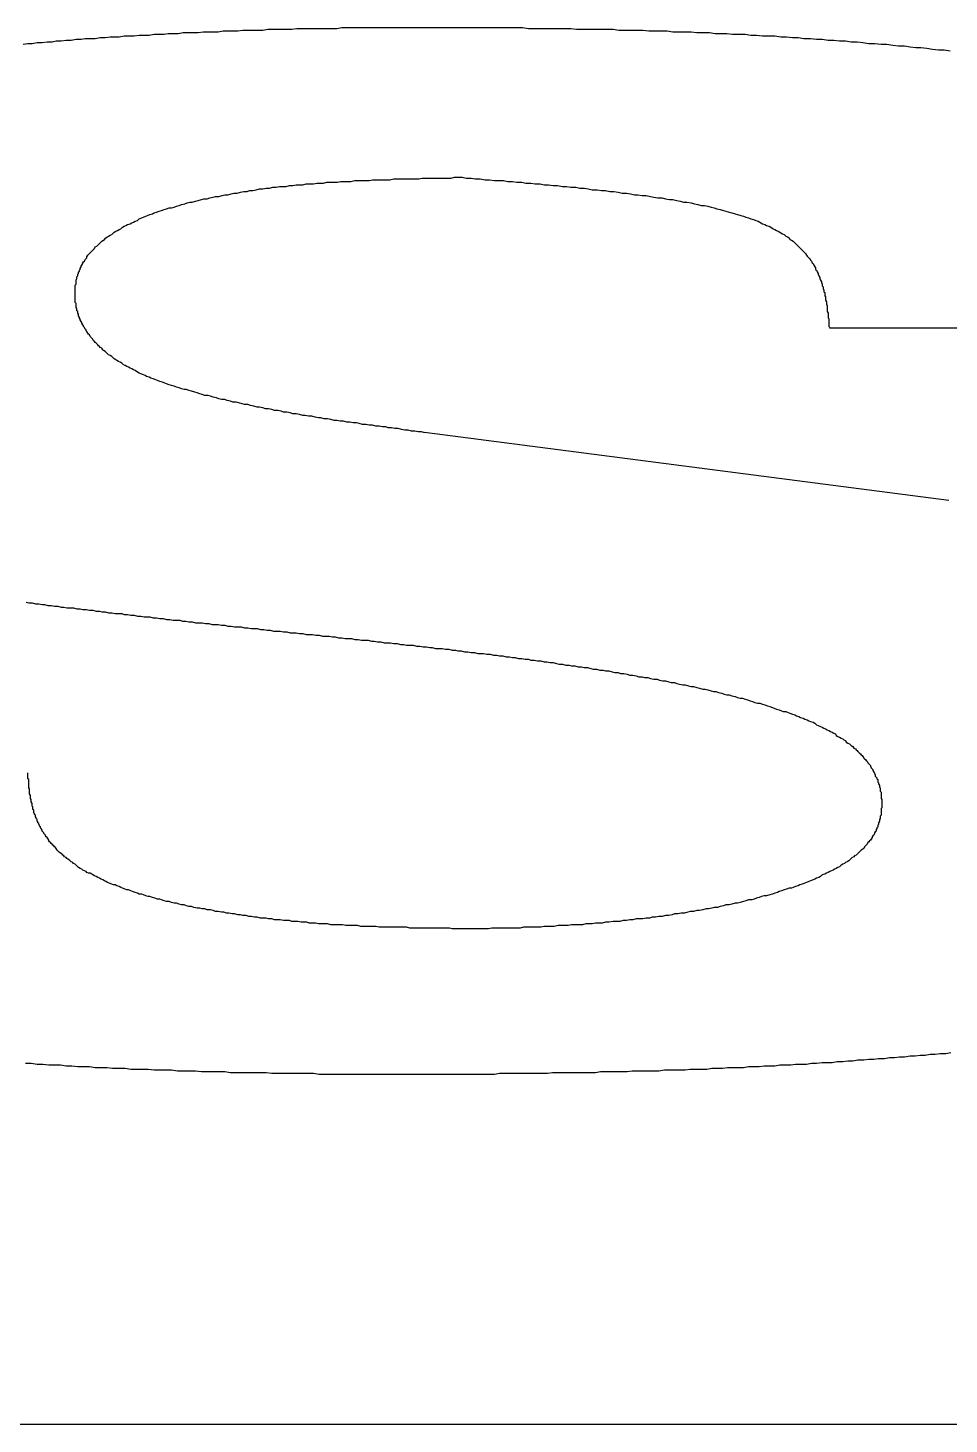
# Model space of a CAD drawing. Extents: x 79 to 369, y 158 to 363.
# Drawn here: x 132.577 to 133.687, y 353.32 to 355.003 of the extents above; entities that cross this region are included whole.
import ezdxf

# ---------------------------------------------------------------- set-up
doc = ezdxf.new("R2010")
doc.units = 0
doc.header["$MEASUREMENT"] = 0
doc.layers.get('0').update_dxf_attribs({"linetype": 'CONTINUOUS'})

msp = doc.modelspace()

# ---------------------------------------------------------------- linework, layer by layer
at = {"color": 7, "linetype": 'Continuous'}
for p, q in [((133.5426, 354.6416), (134.3287, 354.6416)), ((133.6867, 354.4333), (133.0546, 354.5153)), ((121.0119, 353.3202), (142.0119, 353.3202))]:
    msp.add_line(p, q, dxfattribs=at)
at = {"color": 7}
for points in [[(133.1, 355.003, 0), (133.094, 355.003, 0), (133.088, 355.003, 0), (133.082, 355.003, 0), (133.076, 355.003, 0), (133.07, 355.003, 0), (133.064, 355.003, 0), (133.058, 355.003, 0), (133.052, 355.003, 0), (133.046, 355.003, 0), (133.04, 355.003, 0), (133.034, 355.003, 0), (133.028, 355.003, 0), (133.022, 355.003, 0), (133.016, 355.003, 0), (133.01, 355.003, 0), (133.004, 355.003, 0), (132.998, 355.003, 0), (132.992, 355.003, 0), (132.986, 355.003, 0), (132.979, 355.003, 0), (132.973, 355.003, 0), (132.967, 355.003, 0), (132.961, 355.003, 0), (132.955, 355.003, 0), (132.949, 355.002, 0), (132.943, 355.002, 0), (132.937, 355.002, 0), (132.931, 355.002, 0), (132.925, 355.002, 0), (132.919, 355.002, 0), (132.913, 355.002, 0), (132.907, 355.002, 0), (132.901, 355.002, 0), (132.895, 355.001, 0), (132.889, 355.001, 0), (132.883, 355.001, 0), (132.878, 355.001, 0), (132.872, 355.001, 0), (132.866, 355.001, 0), (132.86, 355, 0), (132.854, 355, 0), (132.848, 355, 0), (132.842, 355, 0), (132.836, 355, 0), (132.83, 354.999, 0), (132.824, 354.999, 0), (132.818, 354.999, 0), (132.812, 354.999, 0), (132.806, 354.998, 0), (132.8, 354.998, 0), (132.794, 354.998, 0), (132.788, 354.998, 0), (132.782, 354.997, 0), (132.776, 354.997, 0), (132.77, 354.997, 0), (132.764, 354.997, 0), (132.758, 354.996, 0), (132.752, 354.996, 0), (132.746, 354.996, 0), (132.741, 354.995, 0), (132.735, 354.995, 0), (132.729, 354.995, 0), (132.723, 354.994, 0), (132.717, 354.994, 0), (132.711, 354.994, 0), (132.705, 354.993, 0), (132.699, 354.993, 0), (132.693, 354.993, 0), (132.687, 354.992, 0), (132.682, 354.992, 0), (132.676, 354.992, 0), (132.67, 354.991, 0), (132.664, 354.991, 0), (132.658, 354.99, 0), (132.652, 354.99, 0), (132.646, 354.99, 0), (132.641, 354.989, 0), (132.635, 354.989, 0), (132.629, 354.988, 0), (132.623, 354.988, 0), (132.617, 354.987, 0), (132.611, 354.987, 0), (132.606, 354.986, 0), (132.6, 354.986, 0), (132.594, 354.985, 0), (132.588, 354.985, 0), (132.582, 354.984, 0), (132.577, 354.984, 0), (132.571, 354.983, 0)], [(133.688, 354.975, 0), (133.681, 354.976, 0), (133.674, 354.976, 0), (133.667, 354.977, 0), (133.66, 354.978, 0), (133.653, 354.979, 0), (133.647, 354.979, 0), (133.64, 354.98, 0), (133.633, 354.981, 0), (133.626, 354.981, 0), (133.619, 354.982, 0), (133.612, 354.983, 0), (133.605, 354.983, 0), (133.597, 354.984, 0), (133.59, 354.984, 0), (133.583, 354.985, 0), (133.576, 354.986, 0), (133.569, 354.986, 0), (133.562, 354.987, 0), (133.555, 354.987, 0), (133.548, 354.988, 0), (133.541, 354.988, 0), (133.534, 354.989, 0), (133.527, 354.989, 0), (133.52, 354.99, 0), (133.512, 354.99, 0), (133.505, 354.991, 0), (133.498, 354.991, 0), (133.491, 354.992, 0), (133.484, 354.992, 0), (133.477, 354.993, 0), (133.47, 354.993, 0), (133.462, 354.993, 0), (133.455, 354.994, 0), (133.448, 354.994, 0), (133.441, 354.995, 0), (133.434, 354.995, 0), (133.426, 354.995, 0), (133.419, 354.996, 0), (133.412, 354.996, 0), (133.405, 354.996, 0), (133.398, 354.997, 0), (133.39, 354.997, 0), (133.383, 354.997, 0), (133.376, 354.998, 0), (133.369, 354.998, 0), (133.361, 354.998, 0), (133.354, 354.998, 0), (133.347, 354.999, 0), (133.34, 354.999, 0), (133.333, 354.999, 0), (133.325, 354.999, 0), (133.318, 355, 0), (133.311, 355, 0), (133.304, 355, 0), (133.296, 355, 0), (133.289, 355, 0), (133.282, 355.001, 0), (133.274, 355.001, 0), (133.267, 355.001, 0), (133.26, 355.001, 0), (133.253, 355.001, 0), (133.245, 355.001, 0), (133.238, 355.001, 0), (133.231, 355.002, 0), (133.224, 355.002, 0), (133.216, 355.002, 0), (133.209, 355.002, 0), (133.202, 355.002, 0), (133.194, 355.002, 0), (133.187, 355.002, 0), (133.18, 355.002, 0), (133.173, 355.003, 0), (133.165, 355.003, 0), (133.158, 355.003, 0), (133.151, 355.003, 0), (133.143, 355.003, 0), (133.136, 355.003, 0), (133.129, 355.003, 0), (133.122, 355.003, 0), (133.114, 355.003, 0), (133.107, 355.003, 0), (133.1, 355.003, 0)], [(133.055, 354.515, 0), (133.051, 354.516, 0), (133.047, 354.516, 0), (133.043, 354.517, 0), (133.039, 354.517, 0), (133.035, 354.518, 0), (133.031, 354.518, 0), (133.027, 354.519, 0), (133.023, 354.52, 0), (133.019, 354.52, 0), (133.015, 354.521, 0), (133.011, 354.521, 0), (133.008, 354.522, 0), (133.004, 354.522, 0), (133, 354.523, 0), (132.996, 354.523, 0), (132.992, 354.524, 0), (132.988, 354.524, 0), (132.984, 354.525, 0), (132.98, 354.525, 0), (132.976, 354.526, 0), (132.973, 354.527, 0), (132.969, 354.527, 0), (132.965, 354.528, 0), (132.961, 354.528, 0), (132.957, 354.529, 0), (132.953, 354.529, 0), (132.949, 354.53, 0), (132.946, 354.53, 0), (132.942, 354.531, 0), (132.938, 354.532, 0), (132.934, 354.532, 0), (132.93, 354.533, 0), (132.927, 354.533, 0), (132.923, 354.534, 0), (132.919, 354.535, 0), (132.915, 354.535, 0), (132.911, 354.536, 0), (132.908, 354.536, 0), (132.904, 354.537, 0), (132.9, 354.538, 0), (132.896, 354.538, 0), (132.893, 354.539, 0), (132.889, 354.54, 0), (132.885, 354.54, 0), (132.882, 354.541, 0), (132.878, 354.542, 0), (132.874, 354.542, 0), (132.871, 354.543, 0), (132.867, 354.544, 0), (132.863, 354.544, 0), (132.86, 354.545, 0), (132.856, 354.546, 0), (132.853, 354.546, 0), (132.849, 354.547, 0), (132.845, 354.548, 0), (132.842, 354.549, 0), (132.838, 354.549, 0), (132.835, 354.55, 0), (132.831, 354.551, 0), (132.828, 354.552, 0), (132.824, 354.552, 0), (132.821, 354.553, 0), (132.817, 354.554, 0), (132.814, 354.555, 0), (132.81, 354.555, 0), (132.807, 354.556, 0), (132.804, 354.557, 0), (132.8, 354.558, 0), (132.797, 354.559, 0), (132.794, 354.56, 0), (132.79, 354.56, 0), (132.787, 354.561, 0), (132.784, 354.562, 0), (132.781, 354.563, 0), (132.778, 354.564, 0), (132.774, 354.565, 0), (132.771, 354.566, 0), (132.768, 354.567, 0), (132.765, 354.567, 0), (132.762, 354.568, 0), (132.759, 354.569, 0), (132.756, 354.57, 0), (132.753, 354.571, 0), (132.75, 354.572, 0), (132.747, 354.573, 0), (132.744, 354.574, 0), (132.742, 354.575, 0), (132.739, 354.576, 0), (132.736, 354.577, 0), (132.733, 354.578, 0), (132.731, 354.579, 0), (132.728, 354.58, 0), (132.725, 354.581, 0), (132.723, 354.582, 0), (132.72, 354.583, 0), (132.718, 354.584, 0), (132.716, 354.585, 0), (132.713, 354.586, 0), (132.711, 354.587, 0), (132.709, 354.588, 0), (132.706, 354.59, 0), (132.704, 354.591, 0), (132.702, 354.592, 0), (132.7, 354.593, 0), (132.698, 354.594, 0), (132.696, 354.595, 0), (132.694, 354.596, 0), (132.692, 354.597, 0), (132.69, 354.599, 0), (132.688, 354.6, 0), (132.686, 354.601, 0), (132.684, 354.602, 0), (132.683, 354.603, 0), (132.681, 354.604, 0), (132.679, 354.606, 0), (132.678, 354.607, 0), (132.676, 354.608, 0), (132.674, 354.609, 0), (132.673, 354.61, 0), (132.671, 354.612, 0), (132.67, 354.613, 0), (132.668, 354.614, 0), (132.667, 354.615, 0), (132.666, 354.617, 0), (132.664, 354.618, 0), (132.663, 354.619, 0), (132.662, 354.62, 0), (132.661, 354.621, 0), (132.659, 354.623, 0), (132.658, 354.624, 0), (132.657, 354.625, 0), (132.656, 354.626, 0), (132.655, 354.628, 0), (132.654, 354.629, 0), (132.653, 354.63, 0), (132.652, 354.631, 0), (132.651, 354.633, 0), (132.65, 354.634, 0), (132.649, 354.635, 0), (132.648, 354.637, 0), (132.647, 354.638, 0), (132.647, 354.639, 0), (132.646, 354.64, 0), (132.645, 354.642, 0), (132.644, 354.643, 0), (132.644, 354.644, 0), (132.643, 354.645, 0), (132.642, 354.647, 0), (132.642, 354.648, 0), (132.641, 354.649, 0), (132.64, 354.651, 0), (132.64, 354.652, 0), (132.639, 354.653, 0), (132.639, 354.654, 0), (132.638, 354.656, 0), (132.638, 354.657, 0), (132.638, 354.658, 0), (132.637, 354.659, 0), (132.637, 354.661, 0), (132.636, 354.662, 0), (132.636, 354.663, 0), (132.636, 354.665, 0), (132.635, 354.666, 0), (132.635, 354.667, 0), (132.635, 354.668, 0), (132.635, 354.67, 0), (132.635, 354.671, 0), (132.634, 354.672, 0), (132.634, 354.674, 0), (132.634, 354.675, 0), (132.634, 354.676, 0), (132.634, 354.677, 0), (132.634, 354.679, 0), (132.634, 354.68, 0), (132.634, 354.681, 0), (132.634, 354.683, 0), (132.634, 354.684, 0), (132.634, 354.685, 0), (132.634, 354.686, 0), (132.634, 354.688, 0), (132.634, 354.689, 0), (132.634, 354.69, 0), (132.634, 354.692, 0), (132.634, 354.693, 0), (132.635, 354.694, 0), (132.635, 354.695, 0), (132.635, 354.697, 0), (132.635, 354.698, 0), (132.635, 354.699, 0), (132.636, 354.701, 0), (132.636, 354.702, 0), (132.636, 354.703, 0), (132.637, 354.704, 0), (132.637, 354.706, 0), (132.638, 354.707, 0), (132.638, 354.708, 0), (132.639, 354.71, 0), (132.639, 354.711, 0), (132.64, 354.712, 0), (132.64, 354.713, 0), (132.641, 354.715, 0), (132.641, 354.716, 0), (132.642, 354.717, 0), (132.643, 354.719, 0), (132.643, 354.72, 0), (132.644, 354.721, 0), (132.645, 354.722, 0), (132.646, 354.724, 0), (132.647, 354.725, 0), (132.648, 354.726, 0), (132.648, 354.727, 0), (132.649, 354.729, 0), (132.65, 354.73, 0), (132.651, 354.731, 0), (132.652, 354.732, 0), (132.654, 354.734, 0), (132.655, 354.735, 0), (132.656, 354.736, 0), (132.657, 354.737, 0), (132.658, 354.739, 0), (132.66, 354.74, 0), (132.661, 354.741, 0), (132.662, 354.742, 0), (132.664, 354.744, 0), (132.665, 354.745, 0), (132.666, 354.746, 0), (132.668, 354.747, 0), (132.669, 354.748, 0), (132.671, 354.75, 0), (132.673, 354.751, 0), (132.674, 354.752, 0), (132.676, 354.753, 0), (132.678, 354.754, 0), (132.68, 354.756, 0), (132.681, 354.757, 0), (132.683, 354.758, 0), (132.685, 354.759, 0), (132.687, 354.76, 0), (132.689, 354.761, 0), (132.691, 354.763, 0), (132.693, 354.764, 0), (132.695, 354.765, 0), (132.697, 354.766, 0), (132.7, 354.767, 0), (132.702, 354.768, 0), (132.704, 354.769, 0), (132.706, 354.77, 0), (132.709, 354.771, 0), (132.711, 354.773, 0), (132.714, 354.774, 0), (132.716, 354.775, 0), (132.719, 354.776, 0), (132.721, 354.777, 0), (132.724, 354.778, 0), (132.727, 354.779, 0), (132.729, 354.78, 0), (132.732, 354.781, 0), (132.735, 354.782, 0), (132.738, 354.783, 0), (132.741, 354.784, 0), (132.744, 354.785, 0), (132.747, 354.786, 0), (132.75, 354.786, 0), (132.753, 354.787, 0), (132.756, 354.788, 0), (132.759, 354.789, 0), (132.762, 354.79, 0), (132.766, 354.791, 0), (132.769, 354.792, 0), (132.772, 354.793, 0), (132.775, 354.793, 0), (132.779, 354.794, 0), (132.782, 354.795, 0), (132.786, 354.796, 0), (132.789, 354.797, 0), (132.793, 354.797, 0), (132.796, 354.798, 0), (132.8, 354.799, 0), (132.803, 354.8, 0), (132.807, 354.8, 0), (132.811, 354.801, 0), (132.814, 354.802, 0), (132.818, 354.802, 0), (132.822, 354.803, 0), (132.825, 354.804, 0), (132.829, 354.804, 0), (132.833, 354.805, 0), (132.837, 354.806, 0), (132.841, 354.806, 0), (132.844, 354.807, 0), (132.848, 354.807, 0), (132.852, 354.808, 0), (132.856, 354.809, 0), (132.86, 354.809, 0), (132.864, 354.81, 0), (132.868, 354.81, 0), (132.872, 354.811, 0), (132.876, 354.811, 0), (132.88, 354.812, 0), (132.884, 354.812, 0), (132.888, 354.812, 0), (132.892, 354.813, 0), (132.896, 354.813, 0), (132.9, 354.814, 0), (132.904, 354.814, 0), (132.908, 354.814, 0), (132.912, 354.815, 0), (132.916, 354.815, 0), (132.921, 354.815, 0), (132.925, 354.816, 0), (132.929, 354.816, 0), (132.933, 354.816, 0), (132.937, 354.817, 0), (132.941, 354.817, 0), (132.945, 354.817, 0), (132.95, 354.817, 0), (132.954, 354.818, 0), (132.958, 354.818, 0), (132.962, 354.818, 0), (132.966, 354.818, 0), (132.971, 354.819, 0), (132.975, 354.819, 0), (132.979, 354.819, 0), (132.983, 354.819, 0), (132.988, 354.819, 0), (132.992, 354.82, 0), (132.996, 354.82, 0), (133, 354.82, 0), (133.005, 354.82, 0), (133.009, 354.82, 0), (133.013, 354.82, 0), (133.018, 354.821, 0), (133.022, 354.821, 0), (133.026, 354.821, 0), (133.03, 354.821, 0), (133.035, 354.821, 0), (133.039, 354.821, 0), (133.043, 354.821, 0), (133.048, 354.821, 0), (133.052, 354.822, 0), (133.056, 354.822, 0), (133.061, 354.822, 0), (133.065, 354.822, 0), (133.069, 354.822, 0), (133.074, 354.822, 0), (133.078, 354.822, 0), (133.082, 354.822, 0), (133.087, 354.822, 0), (133.091, 354.823, 0), (133.095, 354.823, 0), (133.1, 354.823, 0)], [(133.1, 354.823, 0), (133.105, 354.822, 0), (133.111, 354.822, 0), (133.116, 354.821, 0), (133.122, 354.821, 0), (133.128, 354.82, 0), (133.133, 354.82, 0), (133.139, 354.819, 0), (133.144, 354.819, 0), (133.15, 354.819, 0), (133.155, 354.818, 0), (133.161, 354.818, 0), (133.166, 354.817, 0), (133.172, 354.817, 0), (133.177, 354.816, 0), (133.183, 354.816, 0), (133.188, 354.815, 0), (133.194, 354.815, 0), (133.199, 354.814, 0), (133.204, 354.814, 0), (133.21, 354.813, 0), (133.215, 354.813, 0), (133.221, 354.812, 0), (133.226, 354.812, 0), (133.231, 354.811, 0), (133.237, 354.811, 0), (133.242, 354.81, 0), (133.247, 354.81, 0), (133.252, 354.809, 0), (133.257, 354.808, 0), (133.263, 354.808, 0), (133.268, 354.807, 0), (133.273, 354.807, 0), (133.278, 354.806, 0), (133.283, 354.806, 0), (133.288, 354.805, 0), (133.293, 354.804, 0), (133.298, 354.804, 0), (133.303, 354.803, 0), (133.308, 354.802, 0), (133.312, 354.802, 0), (133.317, 354.801, 0), (133.322, 354.801, 0), (133.327, 354.8, 0), (133.331, 354.799, 0), (133.336, 354.798, 0), (133.341, 354.798, 0), (133.345, 354.797, 0), (133.35, 354.796, 0), (133.354, 354.796, 0), (133.359, 354.795, 0), (133.363, 354.794, 0), (133.367, 354.793, 0), (133.371, 354.793, 0), (133.376, 354.792, 0), (133.38, 354.791, 0), (133.384, 354.79, 0), (133.388, 354.789, 0), (133.392, 354.789, 0), (133.396, 354.788, 0), (133.4, 354.787, 0), (133.404, 354.786, 0), (133.407, 354.785, 0), (133.411, 354.784, 0), (133.415, 354.783, 0), (133.418, 354.782, 0), (133.422, 354.781, 0), (133.425, 354.78, 0), (133.429, 354.779, 0), (133.432, 354.778, 0), (133.436, 354.777, 0), (133.439, 354.776, 0), (133.442, 354.775, 0), (133.445, 354.774, 0), (133.448, 354.773, 0), (133.451, 354.772, 0), (133.454, 354.771, 0), (133.457, 354.77, 0), (133.459, 354.769, 0), (133.462, 354.767, 0), (133.465, 354.766, 0), (133.467, 354.765, 0), (133.47, 354.764, 0), (133.472, 354.763, 0), (133.475, 354.761, 0), (133.477, 354.76, 0), (133.479, 354.759, 0), (133.481, 354.758, 0), (133.484, 354.756, 0), (133.486, 354.755, 0), (133.488, 354.754, 0), (133.49, 354.752, 0), (133.492, 354.751, 0), (133.494, 354.75, 0), (133.495, 354.748, 0), (133.497, 354.747, 0), (133.499, 354.746, 0), (133.501, 354.744, 0), (133.502, 354.743, 0), (133.504, 354.741, 0), (133.505, 354.74, 0), (133.507, 354.738, 0), (133.508, 354.737, 0), (133.51, 354.735, 0), (133.511, 354.734, 0), (133.513, 354.732, 0), (133.514, 354.731, 0), (133.515, 354.729, 0), (133.516, 354.728, 0), (133.518, 354.726, 0), (133.519, 354.725, 0), (133.52, 354.723, 0), (133.521, 354.722, 0), (133.522, 354.72, 0), (133.523, 354.719, 0), (133.524, 354.717, 0), (133.525, 354.715, 0), (133.526, 354.714, 0), (133.526, 354.712, 0), (133.527, 354.711, 0), (133.528, 354.709, 0), (133.529, 354.707, 0), (133.529, 354.706, 0), (133.53, 354.704, 0), (133.531, 354.702, 0), (133.531, 354.701, 0), (133.532, 354.699, 0), (133.533, 354.697, 0), (133.533, 354.696, 0), (133.534, 354.694, 0), (133.534, 354.692, 0), (133.535, 354.691, 0), (133.535, 354.689, 0), (133.536, 354.687, 0), (133.536, 354.685, 0), (133.537, 354.684, 0), (133.537, 354.682, 0), (133.537, 354.68, 0), (133.538, 354.679, 0), (133.538, 354.677, 0), (133.538, 354.675, 0), (133.539, 354.673, 0), (133.539, 354.672, 0), (133.539, 354.67, 0), (133.54, 354.668, 0), (133.54, 354.666, 0), (133.54, 354.665, 0), (133.54, 354.663, 0), (133.54, 354.661, 0), (133.541, 354.659, 0), (133.541, 354.658, 0), (133.541, 354.656, 0), (133.541, 354.654, 0), (133.542, 354.652, 0), (133.542, 354.651, 0), (133.542, 354.649, 0), (133.542, 354.647, 0), (133.542, 354.645, 0), (133.542, 354.643, 0), (133.543, 354.642, 0)], [(132.575, 354.311, 0), (132.578, 354.31, 0), (132.582, 354.31, 0), (132.586, 354.309, 0), (132.59, 354.309, 0), (132.594, 354.308, 0), (132.597, 354.308, 0), (132.601, 354.307, 0), (132.605, 354.307, 0), (132.609, 354.306, 0), (132.613, 354.306, 0), (132.617, 354.305, 0), (132.62, 354.305, 0), (132.624, 354.304, 0), (132.628, 354.304, 0), (132.632, 354.304, 0), (132.636, 354.303, 0), (132.64, 354.303, 0), (132.643, 354.302, 0), (132.647, 354.302, 0), (132.651, 354.301, 0), (132.655, 354.301, 0), (132.659, 354.3, 0), (132.663, 354.3, 0), (132.666, 354.299, 0), (132.67, 354.299, 0), (132.674, 354.298, 0), (132.678, 354.298, 0), (132.682, 354.297, 0), (132.686, 354.297, 0), (132.69, 354.297, 0), (132.693, 354.296, 0), (132.697, 354.296, 0), (132.701, 354.295, 0), (132.705, 354.295, 0), (132.709, 354.294, 0), (132.713, 354.294, 0), (132.717, 354.293, 0), (132.721, 354.293, 0), (132.724, 354.293, 0), (132.728, 354.292, 0), (132.732, 354.292, 0), (132.736, 354.291, 0), (132.74, 354.291, 0), (132.744, 354.29, 0), (132.748, 354.29, 0), (132.752, 354.289, 0), (132.756, 354.289, 0), (132.76, 354.289, 0), (132.763, 354.288, 0), (132.767, 354.288, 0), (132.771, 354.287, 0), (132.775, 354.287, 0), (132.779, 354.286, 0), (132.783, 354.286, 0), (132.787, 354.286, 0), (132.791, 354.285, 0), (132.795, 354.285, 0), (132.799, 354.284, 0), (132.802, 354.284, 0), (132.806, 354.284, 0), (132.81, 354.283, 0), (132.814, 354.283, 0), (132.818, 354.282, 0), (132.822, 354.282, 0), (132.826, 354.281, 0), (132.83, 354.281, 0), (132.834, 354.281, 0), (132.838, 354.28, 0), (132.842, 354.28, 0), (132.846, 354.279, 0), (132.849, 354.279, 0), (132.853, 354.279, 0), (132.857, 354.278, 0), (132.861, 354.278, 0), (132.865, 354.277, 0), (132.869, 354.277, 0), (132.873, 354.276, 0), (132.877, 354.276, 0), (132.881, 354.276, 0), (132.885, 354.275, 0), (132.889, 354.275, 0), (132.893, 354.274, 0), (132.897, 354.274, 0), (132.9, 354.274, 0), (132.904, 354.273, 0), (132.908, 354.273, 0), (132.912, 354.272, 0), (132.916, 354.272, 0), (132.92, 354.272, 0), (132.924, 354.271, 0), (132.928, 354.271, 0), (132.932, 354.27, 0), (132.936, 354.27, 0), (132.94, 354.27, 0), (132.944, 354.269, 0), (132.947, 354.269, 0), (132.951, 354.268, 0), (132.955, 354.268, 0), (132.959, 354.267, 0), (132.963, 354.267, 0), (132.967, 354.267, 0), (132.971, 354.266, 0), (132.975, 354.266, 0), (132.979, 354.265, 0), (132.983, 354.265, 0), (132.987, 354.265, 0), (132.991, 354.264, 0), (132.994, 354.264, 0), (132.998, 354.263, 0), (133.002, 354.263, 0), (133.006, 354.262, 0), (133.01, 354.262, 0), (133.014, 354.262, 0), (133.018, 354.261, 0), (133.022, 354.261, 0), (133.026, 354.26, 0), (133.03, 354.26, 0), (133.033, 354.259, 0), (133.037, 354.259, 0), (133.041, 354.259, 0), (133.045, 354.258, 0), (133.049, 354.258, 0), (133.053, 354.257, 0), (133.057, 354.257, 0), (133.061, 354.256, 0), (133.064, 354.256, 0), (133.068, 354.255, 0), (133.072, 354.255, 0), (133.076, 354.255, 0), (133.08, 354.254, 0), (133.084, 354.254, 0), (133.088, 354.253, 0), (133.092, 354.253, 0), (133.095, 354.252, 0), (133.099, 354.252, 0), (133.103, 354.251, 0), (133.107, 354.251, 0), (133.111, 354.25, 0), (133.115, 354.25, 0), (133.119, 354.249, 0), (133.122, 354.249, 0), (133.126, 354.249, 0), (133.13, 354.248, 0), (133.134, 354.248, 0), (133.138, 354.247, 0), (133.142, 354.247, 0), (133.145, 354.246, 0), (133.149, 354.246, 0), (133.153, 354.245, 0), (133.157, 354.245, 0), (133.161, 354.244, 0), (133.164, 354.244, 0), (133.168, 354.243, 0), (133.172, 354.243, 0), (133.176, 354.242, 0), (133.18, 354.242, 0), (133.183, 354.241, 0), (133.187, 354.241, 0), (133.191, 354.24, 0), (133.195, 354.24, 0), (133.199, 354.239, 0), (133.202, 354.239, 0), (133.206, 354.238, 0), (133.21, 354.238, 0), (133.214, 354.237, 0), (133.217, 354.236, 0), (133.221, 354.236, 0), (133.225, 354.235, 0), (133.229, 354.235, 0), (133.232, 354.234, 0), (133.236, 354.234, 0), (133.24, 354.233, 0), (133.244, 354.233, 0), (133.247, 354.232, 0), (133.251, 354.232, 0), (133.255, 354.231, 0), (133.258, 354.23, 0), (133.262, 354.23, 0), (133.266, 354.229, 0), (133.27, 354.229, 0), (133.273, 354.228, 0), (133.277, 354.228, 0), (133.281, 354.227, 0), (133.284, 354.226, 0), (133.288, 354.226, 0), (133.291, 354.225, 0), (133.295, 354.225, 0), (133.299, 354.224, 0), (133.302, 354.223, 0), (133.306, 354.223, 0), (133.31, 354.222, 0), (133.313, 354.221, 0), (133.317, 354.221, 0), (133.32, 354.22, 0), (133.324, 354.22, 0), (133.327, 354.219, 0), (133.331, 354.218, 0), (133.335, 354.218, 0), (133.338, 354.217, 0), (133.342, 354.216, 0), (133.345, 354.216, 0), (133.349, 354.215, 0), (133.352, 354.214, 0), (133.356, 354.214, 0), (133.359, 354.213, 0), (133.362, 354.212, 0), (133.366, 354.211, 0), (133.369, 354.211, 0), (133.373, 354.21, 0), (133.376, 354.209, 0), (133.379, 354.209, 0), (133.383, 354.208, 0), (133.386, 354.207, 0), (133.39, 354.206, 0), (133.393, 354.206, 0), (133.396, 354.205, 0), (133.4, 354.204, 0), (133.403, 354.203, 0), (133.406, 354.203, 0), (133.409, 354.202, 0), (133.413, 354.201, 0), (133.416, 354.2, 0), (133.419, 354.199, 0), (133.422, 354.199, 0), (133.425, 354.198, 0), (133.429, 354.197, 0), (133.432, 354.196, 0), (133.435, 354.195, 0), (133.438, 354.195, 0), (133.441, 354.194, 0), (133.444, 354.193, 0), (133.447, 354.192, 0), (133.45, 354.191, 0), (133.453, 354.19, 0), (133.456, 354.189, 0), (133.459, 354.189, 0), (133.462, 354.188, 0), (133.465, 354.187, 0), (133.468, 354.186, 0), (133.471, 354.185, 0), (133.474, 354.184, 0), (133.476, 354.183, 0), (133.479, 354.182, 0), (133.482, 354.181, 0), (133.485, 354.18, 0), (133.487, 354.179, 0), (133.49, 354.179, 0), (133.493, 354.178, 0), (133.495, 354.177, 0), (133.498, 354.176, 0), (133.501, 354.175, 0), (133.503, 354.174, 0), (133.506, 354.173, 0), (133.508, 354.172, 0), (133.511, 354.171, 0), (133.513, 354.17, 0), (133.516, 354.169, 0), (133.518, 354.168, 0), (133.52, 354.167, 0), (133.523, 354.166, 0), (133.525, 354.165, 0), (133.527, 354.163, 0), (133.529, 354.162, 0), (133.532, 354.161, 0), (133.534, 354.16, 0), (133.536, 354.159, 0), (133.538, 354.158, 0), (133.54, 354.157, 0), (133.542, 354.156, 0), (133.544, 354.155, 0), (133.546, 354.154, 0), (133.548, 354.153, 0), (133.55, 354.152, 0), (133.551, 354.15, 0), (133.553, 354.149, 0), (133.555, 354.148, 0), (133.557, 354.147, 0), (133.559, 354.146, 0), (133.56, 354.145, 0), (133.562, 354.144, 0), (133.563, 354.142, 0), (133.565, 354.141, 0), (133.567, 354.14, 0), (133.568, 354.139, 0), (133.569, 354.138, 0), (133.571, 354.137, 0), (133.572, 354.135, 0), (133.574, 354.134, 0), (133.575, 354.133, 0), (133.576, 354.132, 0), (133.577, 354.131, 0), (133.579, 354.129, 0), (133.58, 354.128, 0), (133.581, 354.127, 0), (133.582, 354.126, 0), (133.583, 354.125, 0), (133.584, 354.123, 0), (133.585, 354.122, 0), (133.586, 354.121, 0), (133.587, 354.12, 0), (133.588, 354.119, 0), (133.589, 354.117, 0), (133.59, 354.116, 0), (133.591, 354.115, 0), (133.592, 354.114, 0), (133.592, 354.113, 0), (133.593, 354.111, 0), (133.594, 354.11, 0), (133.595, 354.109, 0), (133.595, 354.108, 0), (133.596, 354.106, 0), (133.597, 354.105, 0), (133.597, 354.104, 0), (133.598, 354.103, 0), (133.598, 354.101, 0), (133.599, 354.1, 0), (133.6, 354.099, 0), (133.6, 354.098, 0), (133.601, 354.097, 0), (133.601, 354.095, 0), (133.601, 354.094, 0), (133.602, 354.093, 0), (133.602, 354.092, 0), (133.603, 354.09, 0), (133.603, 354.089, 0), (133.603, 354.088, 0), (133.604, 354.087, 0), (133.604, 354.085, 0), (133.604, 354.084, 0), (133.604, 354.083, 0), (133.605, 354.082, 0), (133.605, 354.08, 0), (133.605, 354.079, 0), (133.605, 354.078, 0), (133.605, 354.077, 0), (133.605, 354.075, 0), (133.605, 354.074, 0), (133.606, 354.073, 0), (133.606, 354.072, 0), (133.606, 354.07, 0), (133.606, 354.069, 0), (133.606, 354.068, 0), (133.606, 354.067, 0), (133.606, 354.065, 0), (133.606, 354.064, 0), (133.606, 354.063, 0), (133.605, 354.062, 0), (133.605, 354.06, 0), (133.605, 354.059, 0), (133.605, 354.058, 0), (133.605, 354.057, 0), (133.605, 354.055, 0), (133.605, 354.054, 0), (133.604, 354.053, 0), (133.604, 354.052, 0), (133.604, 354.05, 0), (133.603, 354.049, 0), (133.603, 354.048, 0), (133.603, 354.047, 0), (133.602, 354.045, 0), (133.602, 354.044, 0), (133.602, 354.043, 0), (133.601, 354.042, 0), (133.601, 354.04, 0), (133.6, 354.039, 0), (133.6, 354.038, 0), (133.599, 354.037, 0), (133.599, 354.035, 0), (133.598, 354.034, 0), (133.597, 354.033, 0), (133.597, 354.032, 0), (133.596, 354.03, 0), (133.595, 354.029, 0), (133.594, 354.028, 0), (133.594, 354.027, 0), (133.593, 354.025, 0), (133.592, 354.024, 0), (133.591, 354.023, 0), (133.59, 354.022, 0), (133.589, 354.021, 0), (133.588, 354.019, 0), (133.587, 354.018, 0), (133.586, 354.017, 0), (133.585, 354.016, 0), (133.584, 354.014, 0), (133.583, 354.013, 0), (133.581, 354.012, 0), (133.58, 354.011, 0), (133.579, 354.01, 0), (133.578, 354.009, 0), (133.576, 354.007, 0), (133.575, 354.006, 0), (133.573, 354.005, 0), (133.572, 354.004, 0), (133.57, 354.003, 0), (133.569, 354.002, 0), (133.567, 354, 0), (133.566, 353.999, 0), (133.564, 353.998, 0), (133.562, 353.997, 0), (133.561, 353.996, 0), (133.559, 353.995, 0), (133.557, 353.994, 0), (133.555, 353.992, 0), (133.553, 353.991, 0), (133.551, 353.99, 0), (133.549, 353.989, 0), (133.547, 353.988, 0), (133.545, 353.987, 0), (133.543, 353.986, 0), (133.541, 353.985, 0), (133.539, 353.984, 0), (133.537, 353.983, 0), (133.534, 353.982, 0), (133.532, 353.98, 0), (133.53, 353.979, 0), (133.527, 353.978, 0), (133.525, 353.977, 0), (133.523, 353.976, 0), (133.52, 353.975, 0), (133.518, 353.974, 0), (133.515, 353.973, 0), (133.513, 353.972, 0), (133.51, 353.971, 0), (133.507, 353.97, 0), (133.505, 353.969, 0), (133.502, 353.968, 0), (133.499, 353.967, 0), (133.497, 353.966, 0), (133.494, 353.966, 0), (133.491, 353.965, 0), (133.488, 353.964, 0), (133.485, 353.963, 0), (133.482, 353.962, 0), (133.48, 353.961, 0), (133.477, 353.96, 0), (133.474, 353.959, 0), (133.471, 353.958, 0), (133.467, 353.957, 0), (133.464, 353.957, 0), (133.461, 353.956, 0), (133.458, 353.955, 0), (133.455, 353.954, 0), (133.452, 353.953, 0), (133.449, 353.952, 0), (133.445, 353.952, 0), (133.442, 353.951, 0), (133.439, 353.95, 0), (133.435, 353.949, 0), (133.432, 353.948, 0), (133.429, 353.948, 0), (133.425, 353.947, 0), (133.422, 353.946, 0), (133.418, 353.946, 0), (133.415, 353.945, 0), (133.411, 353.944, 0), (133.408, 353.943, 0), (133.404, 353.943, 0), (133.401, 353.942, 0), (133.397, 353.941, 0), (133.394, 353.941, 0), (133.39, 353.94, 0), (133.386, 353.939, 0), (133.383, 353.939, 0), (133.379, 353.938, 0), (133.375, 353.938, 0), (133.372, 353.937, 0), (133.368, 353.936, 0), (133.364, 353.936, 0), (133.36, 353.935, 0), (133.356, 353.935, 0), (133.353, 353.934, 0), (133.349, 353.933, 0), (133.345, 353.933, 0), (133.341, 353.932, 0), (133.337, 353.932, 0), (133.333, 353.931, 0), (133.329, 353.931, 0), (133.326, 353.93, 0), (133.322, 353.93, 0), (133.318, 353.929, 0), (133.314, 353.929, 0), (133.31, 353.929, 0), (133.306, 353.928, 0), (133.302, 353.928, 0), (133.298, 353.927, 0), (133.294, 353.927, 0), (133.29, 353.926, 0), (133.286, 353.926, 0), (133.282, 353.926, 0), (133.277, 353.925, 0), (133.273, 353.925, 0), (133.269, 353.924, 0), (133.265, 353.924, 0), (133.261, 353.924, 0), (133.257, 353.923, 0), (133.253, 353.923, 0), (133.249, 353.923, 0), (133.245, 353.922, 0), (133.24, 353.922, 0), (133.236, 353.922, 0), (133.232, 353.922, 0), (133.228, 353.921, 0), (133.224, 353.921, 0), (133.22, 353.921, 0), (133.216, 353.921, 0), (133.211, 353.92, 0), (133.207, 353.92, 0), (133.203, 353.92, 0), (133.199, 353.92, 0), (133.195, 353.919, 0), (133.19, 353.919, 0), (133.186, 353.919, 0), (133.182, 353.919, 0), (133.178, 353.919, 0), (133.174, 353.919, 0), (133.17, 353.918, 0), (133.165, 353.918, 0), (133.161, 353.918, 0), (133.157, 353.918, 0), (133.153, 353.918, 0), (133.149, 353.918, 0), (133.144, 353.918, 0), (133.14, 353.918, 0), (133.136, 353.918, 0), (133.132, 353.917, 0), (133.128, 353.917, 0), (133.124, 353.917, 0), (133.119, 353.917, 0), (133.115, 353.917, 0), (133.111, 353.917, 0), (133.107, 353.917, 0)], [(133.107, 353.917, 0), (133.103, 353.917, 0), (133.099, 353.917, 0), (133.096, 353.917, 0), (133.092, 353.917, 0), (133.088, 353.917, 0), (133.085, 353.918, 0), (133.081, 353.918, 0), (133.077, 353.918, 0), (133.074, 353.918, 0), (133.07, 353.918, 0), (133.066, 353.918, 0), (133.062, 353.918, 0), (133.059, 353.918, 0), (133.055, 353.918, 0), (133.051, 353.918, 0), (133.048, 353.918, 0), (133.044, 353.918, 0), (133.04, 353.918, 0), (133.037, 353.918, 0), (133.033, 353.919, 0), (133.029, 353.919, 0), (133.026, 353.919, 0), (133.022, 353.919, 0), (133.018, 353.919, 0), (133.014, 353.919, 0), (133.011, 353.919, 0), (133.007, 353.919, 0), (133.003, 353.919, 0), (133, 353.919, 0), (132.996, 353.92, 0), (132.992, 353.92, 0), (132.989, 353.92, 0), (132.985, 353.92, 0), (132.982, 353.92, 0), (132.978, 353.92, 0), (132.974, 353.921, 0), (132.971, 353.921, 0), (132.967, 353.921, 0), (132.963, 353.921, 0), (132.96, 353.921, 0), (132.956, 353.922, 0), (132.952, 353.922, 0), (132.949, 353.922, 0), (132.945, 353.922, 0), (132.942, 353.922, 0), (132.938, 353.923, 0), (132.934, 353.923, 0), (132.931, 353.923, 0), (132.927, 353.923, 0), (132.924, 353.924, 0), (132.92, 353.924, 0), (132.916, 353.924, 0), (132.913, 353.925, 0), (132.909, 353.925, 0), (132.906, 353.925, 0), (132.902, 353.926, 0), (132.899, 353.926, 0), (132.895, 353.926, 0), (132.892, 353.927, 0), (132.888, 353.927, 0), (132.885, 353.927, 0), (132.881, 353.928, 0), (132.878, 353.928, 0), (132.874, 353.928, 0), (132.871, 353.929, 0), (132.867, 353.929, 0), (132.864, 353.93, 0), (132.86, 353.93, 0), (132.857, 353.93, 0), (132.853, 353.931, 0), (132.85, 353.931, 0), (132.846, 353.932, 0), (132.843, 353.932, 0), (132.84, 353.933, 0), (132.836, 353.933, 0), (132.833, 353.934, 0), (132.83, 353.934, 0), (132.826, 353.935, 0), (132.823, 353.935, 0), (132.819, 353.936, 0), (132.816, 353.936, 0), (132.813, 353.937, 0), (132.81, 353.937, 0), (132.806, 353.938, 0), (132.803, 353.938, 0), (132.8, 353.939, 0), (132.797, 353.94, 0), (132.793, 353.94, 0), (132.79, 353.941, 0), (132.787, 353.941, 0), (132.784, 353.942, 0), (132.781, 353.942, 0), (132.777, 353.943, 0), (132.774, 353.944, 0), (132.771, 353.944, 0), (132.768, 353.945, 0), (132.765, 353.946, 0), (132.762, 353.946, 0), (132.759, 353.947, 0), (132.756, 353.948, 0), (132.753, 353.948, 0), (132.75, 353.949, 0), (132.747, 353.95, 0), (132.744, 353.95, 0), (132.741, 353.951, 0), (132.738, 353.952, 0), (132.736, 353.953, 0), (132.733, 353.953, 0), (132.73, 353.954, 0), (132.727, 353.955, 0), (132.724, 353.956, 0), (132.722, 353.956, 0), (132.719, 353.957, 0), (132.716, 353.958, 0), (132.714, 353.959, 0), (132.711, 353.959, 0), (132.709, 353.96, 0), (132.706, 353.961, 0), (132.703, 353.962, 0), (132.701, 353.963, 0), (132.698, 353.964, 0), (132.696, 353.964, 0), (132.694, 353.965, 0), (132.691, 353.966, 0), (132.689, 353.967, 0), (132.687, 353.968, 0), (132.684, 353.969, 0), (132.682, 353.97, 0), (132.68, 353.97, 0), (132.678, 353.971, 0), (132.675, 353.972, 0), (132.673, 353.973, 0), (132.671, 353.974, 0), (132.669, 353.975, 0), (132.667, 353.976, 0), (132.665, 353.977, 0), (132.663, 353.978, 0), (132.661, 353.979, 0), (132.659, 353.98, 0), (132.657, 353.981, 0), (132.655, 353.982, 0), (132.654, 353.983, 0), (132.652, 353.984, 0), (132.65, 353.984, 0), (132.648, 353.985, 0), (132.647, 353.986, 0), (132.645, 353.987, 0), (132.643, 353.988, 0), (132.642, 353.989, 0), (132.64, 353.99, 0), (132.638, 353.991, 0), (132.637, 353.992, 0), (132.635, 353.994, 0), (132.634, 353.995, 0), (132.632, 353.996, 0), (132.631, 353.997, 0), (132.629, 353.998, 0), (132.628, 353.999, 0), (132.627, 354, 0), (132.625, 354.001, 0), (132.624, 354.002, 0), (132.623, 354.003, 0), (132.621, 354.004, 0), (132.62, 354.005, 0), (132.619, 354.006, 0), (132.618, 354.007, 0), (132.617, 354.008, 0), (132.615, 354.009, 0), (132.614, 354.01, 0), (132.613, 354.011, 0), (132.612, 354.012, 0), (132.611, 354.014, 0), (132.61, 354.015, 0), (132.609, 354.016, 0), (132.608, 354.017, 0), (132.607, 354.018, 0), (132.606, 354.019, 0), (132.605, 354.02, 0), (132.604, 354.021, 0), (132.603, 354.022, 0), (132.602, 354.023, 0), (132.602, 354.024, 0), (132.601, 354.026, 0), (132.6, 354.027, 0), (132.599, 354.028, 0), (132.598, 354.029, 0), (132.598, 354.03, 0), (132.597, 354.031, 0), (132.596, 354.032, 0), (132.596, 354.033, 0), (132.595, 354.034, 0), (132.594, 354.035, 0), (132.594, 354.036, 0), (132.593, 354.038, 0), (132.592, 354.039, 0), (132.592, 354.04, 0), (132.591, 354.041, 0), (132.591, 354.042, 0), (132.59, 354.043, 0), (132.59, 354.044, 0), (132.589, 354.045, 0), (132.589, 354.046, 0), (132.588, 354.047, 0), (132.588, 354.049, 0), (132.587, 354.05, 0), (132.587, 354.051, 0), (132.586, 354.052, 0), (132.586, 354.053, 0), (132.586, 354.054, 0), (132.585, 354.055, 0), (132.585, 354.056, 0), (132.584, 354.057, 0), (132.584, 354.059, 0), (132.584, 354.06, 0), (132.583, 354.061, 0), (132.583, 354.062, 0), (132.583, 354.063, 0), (132.583, 354.064, 0), (132.582, 354.065, 0), (132.582, 354.066, 0), (132.582, 354.067, 0), (132.582, 354.068, 0), (132.581, 354.07, 0), (132.581, 354.071, 0), (132.581, 354.072, 0), (132.581, 354.073, 0), (132.58, 354.074, 0), (132.58, 354.075, 0), (132.58, 354.076, 0), (132.58, 354.077, 0), (132.58, 354.078, 0), (132.579, 354.08, 0), (132.579, 354.081, 0), (132.579, 354.082, 0), (132.579, 354.083, 0), (132.579, 354.084, 0), (132.579, 354.085, 0), (132.579, 354.086, 0), (132.578, 354.087, 0), (132.578, 354.088, 0), (132.578, 354.09, 0), (132.578, 354.091, 0), (132.578, 354.092, 0), (132.578, 354.093, 0), (132.578, 354.094, 0), (132.578, 354.095, 0), (132.578, 354.096, 0), (132.578, 354.097, 0), (132.577, 354.098, 0), (132.577, 354.1, 0), (132.577, 354.101, 0), (132.577, 354.102, 0), (132.577, 354.103, 0), (132.577, 354.104, 0), (132.577, 354.105, 0)], [(133.107, 353.742, 0), (133.113, 353.742, 0), (133.12, 353.742, 0), (133.126, 353.742, 0), (133.133, 353.742, 0), (133.139, 353.742, 0), (133.145, 353.743, 0), (133.152, 353.743, 0), (133.158, 353.743, 0), (133.165, 353.743, 0), (133.171, 353.743, 0), (133.177, 353.743, 0), (133.184, 353.743, 0), (133.19, 353.743, 0), (133.197, 353.743, 0), (133.203, 353.743, 0), (133.209, 353.744, 0), (133.216, 353.744, 0), (133.222, 353.744, 0), (133.229, 353.744, 0), (133.235, 353.744, 0), (133.241, 353.744, 0), (133.248, 353.744, 0), (133.254, 353.744, 0), (133.261, 353.744, 0), (133.267, 353.745, 0), (133.273, 353.745, 0), (133.28, 353.745, 0), (133.286, 353.745, 0), (133.293, 353.745, 0), (133.299, 353.745, 0), (133.305, 353.746, 0), (133.312, 353.746, 0), (133.318, 353.746, 0), (133.324, 353.746, 0), (133.331, 353.746, 0), (133.337, 353.746, 0), (133.344, 353.747, 0), (133.35, 353.747, 0), (133.356, 353.747, 0), (133.363, 353.747, 0), (133.369, 353.747, 0), (133.375, 353.748, 0), (133.382, 353.748, 0), (133.388, 353.748, 0), (133.395, 353.748, 0), (133.401, 353.749, 0), (133.407, 353.749, 0), (133.414, 353.749, 0), (133.42, 353.75, 0), (133.426, 353.75, 0), (133.433, 353.75, 0), (133.439, 353.75, 0), (133.445, 353.751, 0), (133.452, 353.751, 0), (133.458, 353.751, 0), (133.464, 353.752, 0), (133.471, 353.752, 0), (133.477, 353.752, 0), (133.483, 353.753, 0), (133.49, 353.753, 0), (133.496, 353.753, 0), (133.502, 353.754, 0), (133.508, 353.754, 0), (133.515, 353.754, 0), (133.521, 353.755, 0), (133.527, 353.755, 0), (133.534, 353.756, 0), (133.54, 353.756, 0), (133.546, 353.756, 0), (133.552, 353.757, 0), (133.559, 353.757, 0), (133.565, 353.758, 0), (133.571, 353.758, 0), (133.577, 353.759, 0), (133.584, 353.759, 0), (133.59, 353.76, 0), (133.596, 353.76, 0), (133.602, 353.761, 0), (133.609, 353.761, 0), (133.615, 353.762, 0), (133.621, 353.762, 0), (133.627, 353.763, 0), (133.633, 353.763, 0), (133.64, 353.764, 0), (133.646, 353.764, 0), (133.652, 353.765, 0), (133.658, 353.765, 0), (133.664, 353.766, 0), (133.67, 353.766, 0), (133.676, 353.767, 0), (133.683, 353.767, 0), (133.689, 353.768, 0)], [(132.574, 353.755, 0), (132.581, 353.755, 0), (132.588, 353.754, 0), (132.595, 353.754, 0), (132.602, 353.753, 0), (132.609, 353.753, 0), (132.616, 353.753, 0), (132.623, 353.752, 0), (132.63, 353.752, 0), (132.637, 353.751, 0), (132.644, 353.751, 0), (132.651, 353.751, 0), (132.658, 353.75, 0), (132.665, 353.75, 0), (132.672, 353.75, 0), (132.679, 353.749, 0), (132.687, 353.749, 0), (132.694, 353.749, 0), (132.701, 353.748, 0), (132.708, 353.748, 0), (132.715, 353.748, 0), (132.722, 353.748, 0), (132.729, 353.747, 0), (132.736, 353.747, 0), (132.743, 353.747, 0), (132.75, 353.747, 0), (132.757, 353.746, 0), (132.764, 353.746, 0), (132.772, 353.746, 0), (132.779, 353.746, 0), (132.786, 353.745, 0), (132.793, 353.745, 0), (132.8, 353.745, 0), (132.807, 353.745, 0), (132.814, 353.745, 0), (132.821, 353.744, 0), (132.828, 353.744, 0), (132.836, 353.744, 0), (132.843, 353.744, 0), (132.85, 353.744, 0), (132.857, 353.744, 0), (132.864, 353.744, 0), (132.871, 353.743, 0), (132.878, 353.743, 0), (132.885, 353.743, 0), (132.893, 353.743, 0), (132.9, 353.743, 0), (132.907, 353.743, 0), (132.914, 353.743, 0), (132.921, 353.743, 0), (132.928, 353.742, 0), (132.935, 353.742, 0), (132.943, 353.742, 0), (132.95, 353.742, 0), (132.957, 353.742, 0), (132.964, 353.742, 0), (132.971, 353.742, 0), (132.978, 353.742, 0), (132.985, 353.742, 0), (132.993, 353.742, 0), (133, 353.742, 0), (133.007, 353.742, 0), (133.014, 353.742, 0), (133.021, 353.742, 0), (133.028, 353.742, 0), (133.035, 353.742, 0), (133.043, 353.742, 0), (133.05, 353.742, 0), (133.057, 353.742, 0), (133.064, 353.742, 0), (133.071, 353.742, 0), (133.078, 353.742, 0), (133.085, 353.742, 0), (133.093, 353.742, 0), (133.1, 353.742, 0), (133.107, 353.742, 0)]]:
    msp.add_polyline3d(points, dxfattribs=at)

doc.saveas('drawing.dxf')
